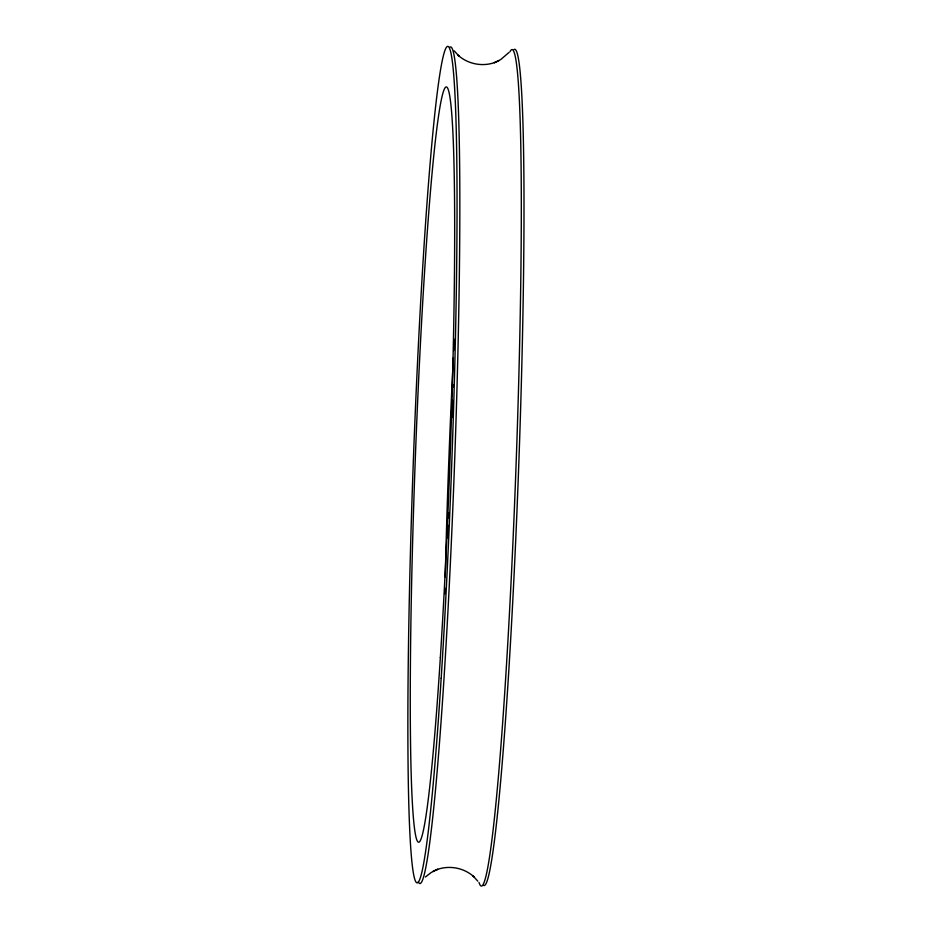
<?xml version="1.0" encoding="UTF-8"?>
<svg xmlns="http://www.w3.org/2000/svg" width="932" height="932" viewBox="0 0 932 932"><rect width="100%" height="100%" fill="white"/><g stroke="black" fill="none" stroke-linecap="round" stroke-linejoin="round"><path stroke-width="1.4" d="M509.082 52.378L500.822 59.485L494.31 62.724L498.841 60.778L497.641 61.267M425.423 876.989L431.178 872.515L437.69 869.276L433.159 871.222L434.359 870.733M495.486 62.234C482.927 67.081 467.899 64.238 457.973 55.139L459.115 56.27L454.233 50.876M436.514 869.766C449.073 864.919 464.101 867.762 474.027 876.861L472.885 875.731L477.767 881.124M513.998 49.594A418.48 19.234 -87.9 0 1 518.961 459.231A418.48 19.234 -87.9 0 1 483.615 885.4M449.83 47.206A418.48 19.234 -87.9 0 1 454.315 469.973A418.48 19.234 -87.9 0 1 418.282 881.858M510.037 51.644A418.48 19.234 -87.9 0 1 515.967 467.887A418.48 19.234 -87.9 0 1 479.036 882.476M452.498 417.385A18.745 0.862 -87.9 0 1 452.498 400.236M453.185 387.176A18.745 0.862 -87.9 0 1 453.395 384.706M447.43 537.857A18.745 0.862 -87.9 0 1 447.849 525.229M448.28 517.936A18.745 0.862 -87.9 0 1 448.77 512.903M444.89 593.754A377.903 17.37 -87.9 0 1 445.007 588.15M445.251 576.873A377.903 17.37 -87.9 0 1 453.383 357.632M453.756 350.548A377.903 17.37 -87.9 0 1 454.338 339.306M441.185 678.263A418.48 19.234 -87.9 0 0 448.385 46.6A418.48 19.234 -87.9 0 0 408.181 669.397A418.48 19.234 -87.9 0 0 441.185 678.263M440.347 657.561A377.903 17.37 -87.9 0 0 446.859 87.142A377.903 17.37 -87.9 0 0 410.546 649.546A377.903 17.37 -87.9 0 0 440.347 657.561"/></g></svg>
